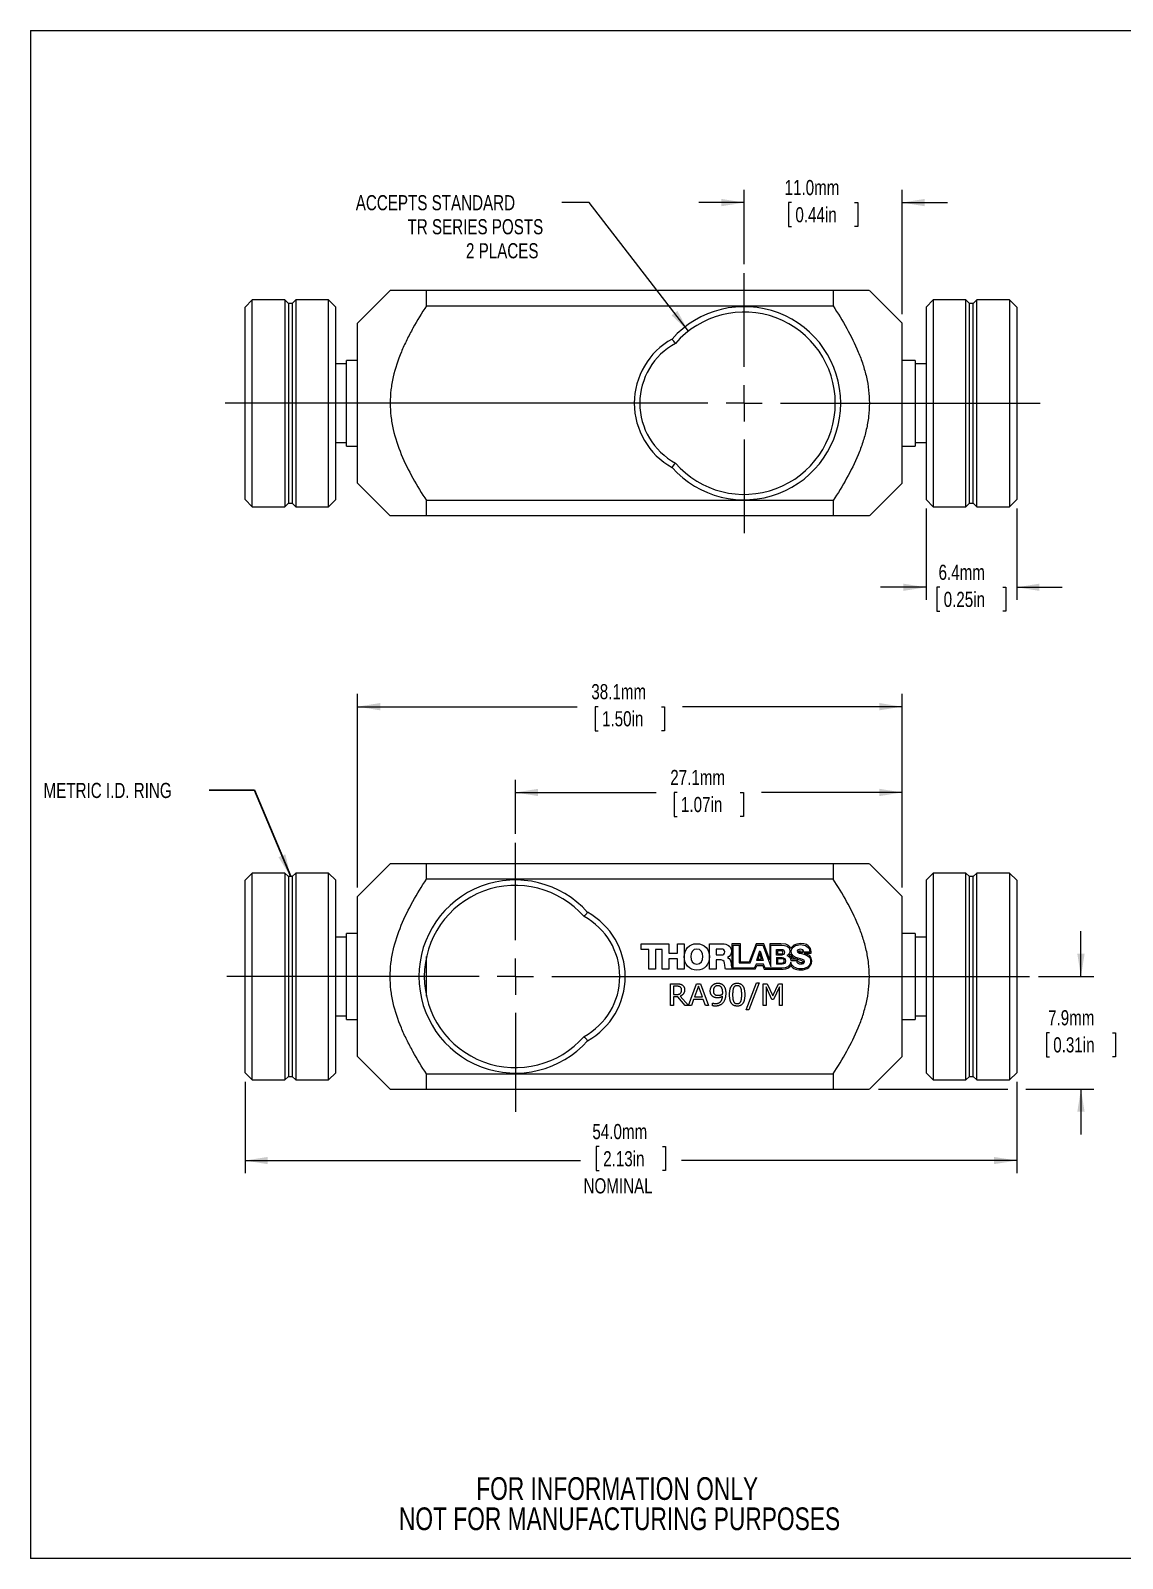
# Model space of a CAD drawing. Header units: millimetres. Extents: x 2 to 278, y 1 to 215.
# Drawn here: x 1.6 to 154.4, y 0.9 to 214.6 of the extents above; entities that cross this region are included whole.
import ezdxf

# ---------------------------------------------------------------- set-up
doc = ezdxf.new("R2010")
doc.units = ezdxf.units.MM
doc.styles.add('SLDTEXTSTYLE0', font='TXT', dxfattribs={"width": 0.75})
doc.dimstyles.new('SLDDIMSTYLE0', dxfattribs={"dimtxt": 2.116667, "dimasz": 3.175, "dimexe": 0, "dimexo": 0.0625, "dimgap": 0.529167, "dimtad": 0, "dimtih": 1, "dimtoh": 1, "dimdec": 1, "dimlfac": 0.5, "dimrnd": 1e-09, "dimzin": 12, "dimdsep": 46, "dimtxsty": 'SLDTEXTSTYLE0', "dimsah": 1, "dimcen": 0.09, "dimadec": 0, "dimazin": 3, "dimtfac": 1, "dimtdec": 1, "dimtmove": 0, "dimatfit": 0, "dimfxl": 1, "dimfrac": 2, "dimtolj": 1, "dimtzin": 12, "dimarcsym": 0})
doc.dimstyles.new('SLDDIMSTYLE1', dxfattribs={"dimtxt": 2.116667, "dimasz": 3.175, "dimexe": 0, "dimexo": 0.0625, "dimgap": 0.529167, "dimtad": 0, "dimtih": 1, "dimtoh": 1, "dimdec": 1, "dimlfac": 0.5, "dimrnd": 1e-09, "dimzin": 4, "dimdsep": 46, "dimtxsty": 'SLDTEXTSTYLE0', "dimsah": 1, "dimcen": 0.09, "dimadec": 0, "dimazin": 1, "dimtfac": 1, "dimtdec": 1, "dimtofl": 0, "dimtmove": 0, "dimatfit": 3, "dimfxl": 1, "dimfrac": 2, "dimtolj": 1, "dimtzin": 12, "dimarcsym": 0})
doc.dimstyles.new('SLDDIMSTYLE2', dxfattribs={"dimtxt": 2.116667, "dimasz": 3.175, "dimexe": 0, "dimexo": 0.0625, "dimgap": 0.529167, "dimtad": 0, "dimtih": 1, "dimtoh": 1, "dimdec": 1, "dimlfac": 0.5, "dimrnd": 1e-09, "dimzin": 12, "dimdsep": 46, "dimtxsty": 'SLDTEXTSTYLE0', "dimsah": 1, "dimcen": 0.09, "dimadec": 0, "dimazin": 3, "dimtfac": 1, "dimtdec": 1, "dimtofl": 0, "dimtmove": 0, "dimatfit": 3, "dimfxl": 1, "dimfrac": 2, "dimtolj": 1, "dimtzin": 12, "dimarcsym": 0})
doc.dimstyles.new('SLDDIMSTYLE3', dxfattribs={"dimtxt": 0.18, "dimasz": 3.175, "dimexe": 0, "dimexo": 0.0625, "dimgap": 0, "dimtad": 0, "dimtih": 1, "dimtoh": 1, "dimdec": 0, "dimrnd": 1e-09, "dimzin": 0, "dimdsep": 46, "dimtxsty": 'Standard', "dimsah": 1, "dimcen": 0.09, "dimadec": 0, "dimazin": 0, "dimtfac": 3.175, "dimtdec": 0, "dimtofl": 0, "dimtmove": 0, "dimatfit": 3, "dimfxl": 1, "dimfrac": 2, "dimtolj": 1, "dimtzin": 0, "dimarcsym": 0})
doc.dimstyles.new('SLDDIMSTYLE4', dxfattribs={"dimtxt": 2.116667, "dimasz": 3.175, "dimexe": 0, "dimexo": 0.0625, "dimgap": 0.529167, "dimtad": 0, "dimtih": 1, "dimtoh": 1, "dimdec": 1, "dimlfac": 0.5, "dimrnd": 1e-09, "dimzin": 12, "dimdsep": 46, "dimtxsty": 'SLDTEXTSTYLE0', "dimsah": 1, "dimcen": 0, "dimadec": 0, "dimazin": 3, "dimtfac": 1, "dimtdec": 1, "dimtofl": 0, "dimtmove": 0, "dimatfit": 3, "dimfxl": 1, "dimfrac": 2, "dimtolj": 1, "dimtzin": 12, "dimarcsym": 0})
doc.dimstyles.new('SLDDIMSTYLE5', dxfattribs={"dimtxt": 2.116667, "dimasz": 3.175, "dimexe": 0, "dimexo": 0.0625, "dimgap": 0.529167, "dimtad": 0, "dimtih": 1, "dimtoh": 1, "dimdec": 1, "dimlfac": 0.5, "dimrnd": 1e-09, "dimzin": 4, "dimdsep": 46, "dimtxsty": 'SLDTEXTSTYLE0', "dimsah": 1, "dimcen": 0.09, "dimadec": 0, "dimazin": 1, "dimtfac": 1, "dimtdec": 1, "dimtmove": 0, "dimatfit": 0, "dimfxl": 1, "dimfrac": 2, "dimtolj": 1, "dimtzin": 12, "dimarcsym": 0})

# ---------------------------------------------------------------- blocks, each defined once
blk = doc.blocks.new('SW_NOTE_2')
at = {"color": 0, "linetype": 'Continuous', "lineweight": 0, "char_height": 3.175, "attachment_point": 2, "style": 'SLDTEXTSTYLE0'}
for s, insert in [('FOR INFORMATION ONLY', (25.05, 4.09)), ('NOT FOR MANUFACTURING PURPOSES', (25.38, -0.14))]:
    blk.add_mtext(s, dxfattribs=dict(at, insert=insert))
blk = doc.blocks.new('_D')
at = {"color": 8, "linetype": 'Continuous', "lineweight": 0}
for p, q in [((148.57, 82.31), (148.57, 88.66)), ((142.65, 82.31), (150.35, 82.31)), ((144.15, 74.44), (143.73, 74.44)), ((143.73, 74.44), (143.73, 71.08)), ((152.98, 74.44), (153.41, 74.44)), ((153.41, 74.44), (153.41, 71.08)), ((143.73, 71.08), (144.15, 71.08)), ((153.41, 71.08), (152.98, 71.08)), ((120.23, 66.57), (138.32, 66.57)), ((140.86, 66.57), (150.35, 66.57)), ((148.57, 66.57), (148.57, 60.22))]:
    blk.add_line(p, q, dxfattribs=at)
for points in [[(148.57, 82.31), (149.08, 85.49), (148.06, 85.49)], [(148.57, 66.57), (148.06, 63.39), (149.08, 63.39)]]:
    blk.add_solid(points, dxfattribs=at)
at = {"color": 8, "linetype": 'Continuous', "lineweight": 0, "char_height": 2.117, "attachment_point": 1, "style": 'SLDTEXTSTYLE0'}
for s, insert in [('7.9mm', (143.97, 77.6)), ('0.31in', (144.69, 73.81))]:
    blk.add_mtext(s, dxfattribs=dict(at, insert=insert))
blk = doc.blocks.new('_D_1')
at = {"color": 8, "linetype": 'Continuous', "lineweight": 0}
for p, q in [((31.59, 67.58), (31.59, 54.79)), ((139.59, 67.58), (139.59, 54.79)), ((81.17, 58.52), (80.74, 58.52)), ((80.74, 58.52), (80.74, 55.16)), ((90, 58.52), (90.43, 58.52)), ((90.43, 58.52), (90.43, 55.16)), ((31.59, 56.57), (78.53, 56.57)), ((139.59, 56.57), (92.65, 56.57)), ((80.74, 55.16), (81.17, 55.16)), ((90.43, 55.16), (90, 55.16))]:
    blk.add_line(p, q, dxfattribs=at)
for points in [[(31.59, 56.57), (34.76, 56.06), (34.76, 57.07)], [(139.59, 56.57), (136.41, 57.07), (136.41, 56.06)]]:
    blk.add_solid(points, dxfattribs=at)
at = {"color": 8, "linetype": 'Continuous', "lineweight": 0, "char_height": 2.117, "attachment_point": 1, "style": 'SLDTEXTSTYLE0'}
for s, insert in [('54.0mm', (80.2, 61.68)), ('2.13in', (81.71, 57.88)), ('NOMINAL', (78.96, 54.09))]:
    blk.add_mtext(s, dxfattribs=dict(at, insert=insert))
blk = doc.blocks.new('_D_2')
at = {"color": 8, "linetype": 'Continuous', "lineweight": 0}
for p, q in [((47.33, 94.76), (47.33, 121.84)), ((123.53, 94.76), (123.53, 121.84)), ((47.33, 120.06), (78.06, 120.06)), ((81.02, 120.06), (80.59, 120.06)), ((80.59, 120.06), (80.59, 116.7)), ((89.85, 120.06), (90.28, 120.06)), ((90.28, 120.06), (90.28, 116.7)), ((123.53, 120.06), (92.8, 120.06)), ((80.59, 116.7), (81.02, 116.7)), ((90.28, 116.7), (89.85, 116.7))]:
    blk.add_line(p, q, dxfattribs=at)
for points in [[(47.33, 120.06), (50.51, 119.55), (50.51, 120.57)], [(123.53, 120.06), (120.36, 120.57), (120.36, 119.55)]]:
    blk.add_solid(points, dxfattribs=at)
at = {"color": 8, "linetype": 'Continuous', "lineweight": 0, "char_height": 2.117, "attachment_point": 1, "style": 'SLDTEXTSTYLE0'}
for s, insert in [('38.1mm', (80.05, 123.22)), ('1.50in', (81.55, 119.43))]:
    blk.add_mtext(s, dxfattribs=dict(at, insert=insert))
blk = doc.blocks.new('_D_3')
at = {"color": 8, "linetype": 'Continuous', "lineweight": 0}
for p, q in [((69.43, 102.26), (69.43, 109.84)), ((123.53, 94.76), (123.53, 109.84)), ((69.43, 108.06), (89.11, 108.06)), ((92.07, 108.06), (91.64, 108.06)), ((91.64, 108.06), (91.64, 104.7)), ((100.9, 108.06), (101.33, 108.06)), ((101.33, 108.06), (101.33, 104.7)), ((123.53, 108.06), (103.85, 108.06)), ((91.64, 104.7), (92.07, 104.7)), ((101.33, 104.7), (100.9, 104.7))]:
    blk.add_line(p, q, dxfattribs=at)
for points in [[(69.43, 108.06), (72.61, 107.55), (72.61, 108.57)], [(123.53, 108.06), (120.36, 108.57), (120.36, 107.55)]]:
    blk.add_solid(points, dxfattribs=at)
at = {"color": 8, "linetype": 'Continuous', "lineweight": 0, "char_height": 2.117, "attachment_point": 1, "style": 'SLDTEXTSTYLE0'}
for s, insert in [('27.1mm', (91.1, 111.22)), ('1.07in', (92.6, 107.43))]:
    blk.add_mtext(s, dxfattribs=dict(at, insert=insert))
blk = doc.blocks.new('SW_CENTERMARKSYMBOL_0')
at = {"color": 0, "linetype": 'Continuous', "lineweight": 0}
for p, q in [((0, 5.08), (0, 18.68)), ((0, 0), (0, 2.54)), ((-5.08, 0), (-40.37, 0)), ((0, 0), (-2.54, 0)), ((0, 0), (0, -2.54)), ((0, 0), (2.54, 0)), ((5.08, 0), (71.95, 0)), ((0, -5.08), (0, -18.92))]:
    blk.add_line(p, q, dxfattribs=at)
blk = doc.blocks.new('_D_4')
at = {"color": 8, "linetype": 'Continuous', "lineweight": 0}
for p, q in [((126.89, 147.78), (126.89, 134.99)), ((139.59, 147.78), (139.59, 134.99)), ((126.89, 136.76), (120.54, 136.76)), ((128.82, 136.76), (128.39, 136.76)), ((128.39, 136.76), (128.39, 133.4)), ((137.65, 136.76), (138.08, 136.76)), ((138.08, 136.76), (138.08, 133.4)), ((139.59, 136.76), (145.94, 136.76)), ((128.39, 133.4), (128.82, 133.4)), ((138.08, 133.4), (137.65, 133.4))]:
    blk.add_line(p, q, dxfattribs=at)
for points in [[(126.89, 136.76), (123.71, 137.27), (123.71, 136.26)], [(139.59, 136.76), (142.76, 136.26), (142.76, 137.27)]]:
    blk.add_solid(points, dxfattribs=at)
at = {"color": 8, "linetype": 'Continuous', "lineweight": 0, "char_height": 2.117, "attachment_point": 1, "style": 'SLDTEXTSTYLE0'}
for s, insert in [('6.4mm', (128.64, 139.92)), ('0.25in', (129.36, 136.13))]:
    blk.add_mtext(s, dxfattribs=dict(at, insert=insert))
blk = doc.blocks.new('_D_5')
at = {"color": 8, "linetype": 'Continuous', "lineweight": 0}
for p, q in [((79.74, 190.58), (75.93, 190.58)), ((93.64, 172.6), (79.74, 190.58))]:
    blk.add_line(p, q, dxfattribs=at)
blk.add_solid([(93.64, 172.6), (92.1, 175.42), (91.29, 174.8)], dxfattribs=at)
at = {"color": 8, "linetype": 'Continuous', "lineweight": 0, "attachment_point": 1, "style": 'SLDTEXTSTYLE0'}
for s, insert, char_height in [('ACCEPTS STANDARD', (47.09, 191.62), 2.1167), ('TR SERIES POSTS', (54.33, 188.26), 2.1167), ('2 PLACES', (62.51, 184.9), 2.117)]:
    blk.add_mtext(s, dxfattribs=dict(at, insert=insert, char_height=char_height))
blk = doc.blocks.new('_D_6')
at = {"color": 8, "linetype": 'Continuous', "lineweight": 0}
for p, q in [((101.44, 190.58), (95.09, 190.58)), ((101.44, 181.97), (101.44, 192.36)), ((108.07, 190.58), (107.64, 190.58)), ((107.64, 190.58), (107.64, 187.22)), ((116.9, 190.58), (117.33, 190.58)), ((117.33, 190.58), (117.33, 187.22)), ((123.53, 174.96), (123.53, 192.36)), ((123.53, 190.58), (129.88, 190.58)), ((107.64, 187.22), (108.07, 187.22)), ((117.33, 187.22), (116.9, 187.22))]:
    blk.add_line(p, q, dxfattribs=at)
for points in [[(101.44, 190.58), (98.26, 191.09), (98.26, 190.07)], [(123.53, 190.58), (126.71, 190.07), (126.71, 191.09)]]:
    blk.add_solid(points, dxfattribs=at)
at = {"color": 8, "linetype": 'Continuous', "lineweight": 0, "char_height": 2.117, "attachment_point": 1, "style": 'SLDTEXTSTYLE0'}
for s, insert in [('11.0mm', (107.1, 193.74)), ('0.44in', (108.61, 189.94))]:
    blk.add_mtext(s, dxfattribs=dict(at, insert=insert))
blk = doc.blocks.new('SW_CENTERMARKSYMBOL_1')
at = {"color": 0, "linetype": 'Continuous', "lineweight": 0}
for p, q in [((0, 5.08), (0, 18.19)), ((0, 0), (0, 2.54)), ((-5.08, 0), (-72.62, 0)), ((0, 0), (-2.54, 0)), ((0, 0), (0, -2.54)), ((0, 0), (2.54, 0)), ((5.08, 0), (41.42, 0)), ((0, -5.08), (0, -18.19))]:
    blk.add_line(p, q, dxfattribs=at)

msp = doc.modelspace()

# ---------------------------------------------------------------- linework, layer by layer
at = {"color": 7, "linetype": 'Continuous', "lineweight": 0}
for p, q in [((1.58, 214.65), (277.99, 214.65)), ((1.58, 214.65), (1.58, 0.9)), ((51.91, 178.26), (47.33, 173.69)), ((56.99, 176.14), (56.99, 178.26)), ((113.88, 178.26), (56.99, 178.26)), ((113.88, 178.26), (113.88, 176.14)), ((123.53, 173.69), (118.96, 178.26)), ((32.6, 176.99), (31.59, 175.97)), ((31.59, 149.05), (31.59, 175.97)), ((37.17, 176.99), (32.6, 176.99)), ((32.6, 148.03), (32.6, 176.99)), ((37.68, 176.48), (37.17, 176.99)), ((37.17, 176.99), (37.17, 148.03)), ((38.19, 176.48), (37.68, 176.48)), ((37.68, 176.48), (37.68, 148.54)), ((38.7, 176.99), (38.19, 176.48)), ((38.19, 176.48), (38.19, 148.54)), ((43.27, 176.99), (38.7, 176.99)), ((38.7, 176.99), (38.7, 148.03)), ((44.29, 175.97), (43.27, 176.99)), ((43.27, 148.03), (43.27, 176.99)), ((44.29, 149.05), (44.29, 175.97)), ((56.99, 176.14), (113.88, 176.14)), ((127.9, 176.99), (126.89, 175.97)), ((126.89, 175.97), (126.89, 149.05)), ((132.47, 176.99), (127.9, 176.99)), ((127.9, 176.99), (127.9, 148.03)), ((132.98, 176.48), (132.47, 176.99)), ((132.47, 148.03), (132.47, 176.99)), ((133.49, 176.48), (132.98, 176.48)), ((132.98, 148.54), (132.98, 176.48)), ((134, 176.99), (133.49, 176.48)), ((133.49, 148.54), (133.49, 176.48)), ((138.57, 176.99), (134, 176.99)), ((134, 148.03), (134, 176.99)), ((139.59, 175.97), (138.57, 176.99)), ((138.57, 176.99), (138.57, 148.03)), ((139.59, 175.97), (139.59, 149.05)), ((47.33, 151.34), (47.33, 173.69)), ((123.53, 151.34), (123.53, 173.69)), ((45.81, 168), (44.29, 168)), ((47.33, 168.51), (45.81, 168.51)), ((45.81, 156.51), (45.81, 168.51)), ((125.36, 168.51), (123.53, 168.51)), ((125.36, 168.51), (125.36, 156.51)), ((126.89, 168), (125.36, 168)), ((44.29, 157.02), (45.81, 157.02)), ((45.81, 156.51), (47.33, 156.51)), ((123.53, 156.51), (125.36, 156.51)), ((125.36, 157.02), (126.89, 157.02)), ((47.33, 151.34), (51.91, 146.76)), ((118.96, 146.76), (123.53, 151.34)), ((31.59, 149.05), (32.6, 148.03)), ((32.6, 148.03), (37.17, 148.03)), ((37.17, 148.03), (37.68, 148.54)), ((37.68, 148.54), (38.19, 148.54)), ((38.19, 148.54), (38.7, 148.03)), ((38.7, 148.03), (43.27, 148.03)), ((43.27, 148.03), (44.29, 149.05)), ((113.88, 148.88), (56.99, 148.88)), ((56.99, 146.76), (56.99, 148.88)), ((113.88, 148.88), (113.88, 146.76)), ((126.89, 149.05), (127.9, 148.03)), ((127.9, 148.03), (132.47, 148.03)), ((132.47, 148.03), (132.98, 148.54)), ((132.98, 148.54), (133.49, 148.54)), ((133.49, 148.54), (134, 148.03)), ((134, 148.03), (138.57, 148.03)), ((138.57, 148.03), (139.59, 149.05)), ((113.88, 146.76), (56.99, 146.76)), ((32.6, 96.79), (31.59, 95.78)), ((37.17, 96.79), (32.6, 96.79)), ((32.6, 82.31), (32.6, 96.79)), ((37.68, 96.28), (37.17, 96.79)), ((37.17, 96.79), (37.17, 67.84)), ((38.19, 96.28), (37.68, 96.28)), ((37.68, 96.28), (37.68, 68.34)), ((38.7, 96.79), (38.19, 96.28)), ((38.19, 96.28), (38.19, 68.34)), ((43.27, 96.79), (38.7, 96.79)), ((38.7, 96.79), (38.7, 67.84)), ((44.29, 95.78), (43.27, 96.79)), ((43.27, 82.31), (43.27, 96.79)), ((51.91, 98.06), (47.33, 93.49)), ((56.99, 95.95), (56.99, 98.06)), ((113.88, 98.06), (56.99, 98.06)), ((113.88, 98.06), (113.88, 95.95)), ((123.53, 93.49), (118.96, 98.06)), ((127.9, 96.79), (126.89, 95.78)), ((132.47, 96.79), (127.9, 96.79)), ((127.9, 96.79), (127.9, 67.84)), ((132.98, 96.28), (132.47, 96.79)), ((132.47, 82.31), (132.47, 96.79)), ((133.49, 96.28), (132.98, 96.28)), ((132.98, 82.31), (132.98, 96.28)), ((134, 96.79), (133.49, 96.28)), ((133.49, 82.31), (133.49, 96.28)), ((138.57, 96.79), (134, 96.79)), ((134, 82.31), (134, 96.79)), ((139.59, 95.78), (138.57, 96.79)), ((138.57, 96.79), (138.57, 67.84)), ((31.59, 82.31), (31.59, 95.78)), ((44.29, 82.31), (44.29, 95.78)), ((113.88, 95.95), (56.99, 95.95)), ((126.89, 95.78), (126.89, 68.85)), ((139.59, 95.78), (139.59, 68.85)), ((47.33, 82.31), (47.33, 93.49)), ((123.53, 82.31), (123.53, 93.49)), ((45.81, 87.81), (44.29, 87.81)), ((47.33, 88.31), (45.81, 88.31)), ((45.81, 82.31), (45.81, 88.31)), ((125.36, 88.31), (123.53, 88.31)), ((125.36, 88.31), (125.36, 76.31)), ((126.89, 87.81), (125.36, 87.81)), ((87.01, 86.88), (90.9, 86.88)), ((87.01, 86.08), (87.01, 86.88)), ((88.08, 86.08), (87.01, 86.08)), ((88.08, 83.33), (88.08, 86.08)), ((89.01, 86.09), (89.01, 83.33)), ((89.97, 86.09), (89.01, 86.09)), ((89.97, 83.33), (89.97, 86.09)), ((90.9, 86.88), (90.9, 85.58)), ((90.9, 85.58), (92.13, 85.58)), ((92.13, 86.88), (93.06, 86.88)), ((92.13, 85.58), (92.13, 86.88)), ((93.06, 86.88), (93.06, 85.07)), ((96.58, 86.88), (98.4, 86.88)), ((96.58, 85.11), (96.58, 86.88)), ((97.51, 86.14), (97.51, 85.34)), ((98.25, 86.14), (97.51, 86.14)), ((100.91, 86.88), (99.7, 86.88)), ((99.7, 86.88), (99.7, 83.49)), ((99.89, 83.49), (99.89, 86.7)), ((99.89, 86.7), (100.73, 86.7)), ((100.73, 86.7), (100.73, 84.22)), ((100.91, 84.34), (100.91, 86.88)), ((103.1, 86.88), (102.15, 84.34)), ((102.27, 84.22), (103.2, 86.7)), ((104.2, 86.88), (103.1, 86.88)), ((103.57, 85.85), (103.15, 84.57)), ((103.2, 86.7), (104.05, 86.7)), ((103.63, 85.52), (103.37, 84.74)), ((103.57, 85.85), (103.7, 85.85)), ((103.87, 84.74), (103.63, 85.52)), ((103.7, 85.85), (104.11, 84.57)), ((104.05, 86.7), (105.19, 83.71)), ((105.02, 84.66), (104.2, 86.88)), ((106.59, 86.88), (105.02, 86.88)), ((105.02, 86.88), (105.02, 84.66)), ((105.19, 83.71), (105.19, 86.7)), ((105.19, 86.7), (106.69, 86.7)), ((105.95, 86.09), (106.69, 86.09)), ((105.95, 85.32), (105.95, 86.09)), ((106.11, 85.92), (106.11, 85.48)), ((106.63, 85.92), (106.11, 85.92)), ((110.63, 85.74), (109.8, 85.74)), ((109.83, 85.57), (110.81, 85.56)), ((56.99, 82.31), (56.99, 85.09)), ((90.9, 84.79), (90.9, 83.33)), ((92.13, 84.79), (90.9, 84.79)), ((92.13, 83.33), (92.13, 84.79)), ((93.06, 85.07), (93.06, 85.07)), ((93.06, 85.06), (93.06, 83.33)), ((93.06, 85.06), (93.06, 85.06)), ((96.58, 85.11), (96.58, 85.11)), ((96.58, 85.1), (96.58, 85.1)), ((96.58, 83.33), (96.58, 85.1)), ((97.51, 85.34), (98.29, 85.34)), ((97.51, 84.63), (97.51, 83.33)), ((98.21, 84.63), (97.51, 84.63)), ((99.09, 84.98), (99.09, 84.97)), ((102.86, 83.49), (99.89, 83.49)), ((100.73, 84.22), (102.27, 84.22)), ((102.15, 84.34), (100.91, 84.34)), ((103.1, 84.03), (102.86, 83.49)), ((102.98, 83.33), (103.19, 83.85)), ((104.14, 84.03), (103.1, 84.03)), ((104.11, 84.57), (103.15, 84.57)), ((103.19, 83.85), (104.06, 83.85)), ((103.37, 84.74), (103.87, 84.74)), ((104.06, 83.85), (104.26, 83.33)), ((104.38, 83.49), (104.14, 84.03)), ((106.73, 83.49), (104.38, 83.49)), ((106.69, 85.32), (105.95, 85.32)), ((105.95, 84.95), (106.78, 84.95)), ((105.95, 84.95), (105.95, 84.05)), ((106.78, 84.05), (105.95, 84.05)), ((106.11, 85.48), (106.63, 85.48)), ((106.11, 84.78), (106.11, 84.2)), ((106.73, 84.78), (106.11, 84.78)), ((106.11, 84.2), (106.73, 84.2)), ((107.98, 84.57), (108.78, 84.57)), ((108.9, 84.72), (108.09, 84.72)), ((31.59, 68.85), (31.59, 82.31)), ((32.6, 67.84), (32.6, 82.31)), ((43.27, 67.84), (43.27, 82.31)), ((44.29, 68.85), (44.29, 82.31)), ((45.81, 76.31), (45.81, 82.31)), ((47.33, 71.14), (47.33, 82.31)), ((56.99, 79.54), (56.99, 82.31)), ((89.01, 83.33), (88.08, 83.33)), ((90.9, 83.33), (89.97, 83.33)), ((91.15, 81.3), (91.99, 81.3)), ((91.15, 78.25), (91.15, 81.3)), ((93.06, 83.33), (92.13, 83.33)), ((93.67, 78.24), (94.77, 81.3)), ((94.77, 81.3), (95.31, 81.3)), ((95.31, 81.3), (96.43, 78.25)), ((97.51, 83.33), (96.58, 83.33)), ((102.98, 83.33), (98.84, 83.33)), ((101.72, 77.63), (103.15, 81.41)), ((103.53, 81.41), (102.09, 77.63)), ((103.15, 81.41), (103.53, 81.41)), ((104.11, 81.3), (104.67, 81.3)), ((104.11, 78.25), (104.11, 81.3)), ((104.26, 83.33), (106.92, 83.33)), ((104.67, 81.3), (105.46, 79.61)), ((105.46, 79.61), (106.23, 81.3)), ((106.23, 81.3), (106.77, 81.3)), ((106.77, 81.3), (106.77, 78.25)), ((123.53, 71.14), (123.53, 82.31)), ((132.47, 67.84), (132.47, 82.31)), ((132.98, 68.34), (132.98, 82.31)), ((133.49, 68.34), (133.49, 82.31)), ((134, 67.84), (134, 82.31)), ((91.53, 80.95), (91.53, 79.79)), ((92, 80.95), (91.53, 80.95)), ((91.53, 79.79), (91.94, 79.79)), ((91.53, 79.45), (91.53, 78.25)), ((92.17, 79.45), (91.53, 79.45)), ((93.19, 78.25), (92.17, 79.45)), ((92.5, 79.57), (93.65, 78.25)), ((94.37, 79.1), (94.06, 78.25)), ((95.72, 79.1), (94.37, 79.1)), ((95.04, 80.98), (94.49, 79.45)), ((94.49, 79.45), (95.59, 79.45)), ((95.59, 79.45), (95.04, 80.98)), ((96.02, 78.25), (95.72, 79.1)), ((104.5, 80.88), (104.5, 78.25)), ((105.32, 79.1), (104.5, 80.88)), ((105.56, 79.1), (105.32, 79.1)), ((106.39, 80.88), (105.56, 79.1)), ((106.39, 78.25), (106.39, 80.88)), ((91.53, 78.25), (91.15, 78.25)), ((93.65, 78.25), (93.19, 78.25)), ((94.06, 78.25), (93.67, 78.24)), ((96.43, 78.25), (96.02, 78.25)), ((97.01, 78.6), (97.03, 78.6)), ((97.01, 78.22), (97.01, 78.6)), ((102.09, 77.63), (101.72, 77.63)), ((104.5, 78.25), (104.11, 78.25)), ((106.77, 78.25), (106.39, 78.25)), ((44.29, 76.82), (45.81, 76.82)), ((45.81, 76.31), (47.33, 76.31)), ((123.53, 76.31), (125.36, 76.31)), ((125.36, 76.82), (126.89, 76.82)), ((47.33, 71.14), (51.91, 66.57)), ((118.96, 66.57), (123.53, 71.14)), ((31.59, 68.85), (32.6, 67.84)), ((43.27, 67.84), (44.29, 68.85)), ((56.99, 68.68), (113.88, 68.68)), ((56.99, 66.57), (56.99, 68.68)), ((113.88, 68.68), (113.88, 66.57)), ((126.89, 68.85), (127.9, 67.84)), ((138.57, 67.84), (139.59, 68.85)), ((32.6, 67.84), (37.17, 67.84)), ((37.17, 67.84), (37.68, 68.34)), ((37.68, 68.34), (38.19, 68.34)), ((38.19, 68.34), (38.7, 67.84)), ((38.7, 67.84), (43.27, 67.84)), ((56.99, 66.57), (113.88, 66.57)), ((127.9, 67.84), (132.47, 67.84)), ((132.47, 67.84), (132.98, 68.34)), ((132.98, 68.34), (133.49, 68.34)), ((133.49, 68.34), (134, 67.84)), ((134, 67.84), (138.57, 67.84)), ((277.99, 0.9), (1.58, 0.9))]:
    msp.add_line(p, q, dxfattribs=at)
for centre, radius, start, end in [((101.44, 162.51), 13.51, 221.6537, 138.3463), ((101.44, 162.51), 12.75, 221.0724, 138.9276), ((96.36, 162.51), 10.29, 119.1861, 240.8139), ((96.36, 162.51), 9.52, 118.4154, 241.5846), ((69.43, 82.31), 13.51, 41.6537, 318.3463), ((69.43, 82.31), 12.75, 41.0724, 318.9276), ((74.51, 82.31), 9.53, 298.4154, 61.5846), ((74.51, 82.31), 10.29, 299.1861, 60.8139)]:
    msp.add_arc(centre, radius, start, end, dxfattribs=at)
for points, knots in [([(56.99, 178.26), (56.6, 178.26), (55.83, 178.26), (54.82, 178.26), (53.94, 178.26), (53.33, 178.26), (52.9, 178.26), (52.62, 178.26), (52.37, 178.26), (52.14, 178.26), (51.97, 178.26), (51.89, 178.26), (51.91, 178.26), (51.91, 178.26)], [0, 0, 0, 0, 0.145148, 0.290557, 0.415893, 0.541661, 0.605477, 0.669532, 0.733786, 0.798201, 0.892459, 0.987399, 1, 1, 1, 1]), ([(118.94, 178.26), (118.95, 178.26), (118.95, 178.26), (118.82, 178.26), (118.57, 178.26), (118.19, 178.26), (117.74, 178.26), (117.24, 178.26), (116.67, 178.26), (115.93, 178.26), (114.99, 178.26), (114.25, 178.26), (113.88, 178.26)], [0, 0, 0, 0, 0.055463, 0.151283, 0.247809, 0.346219, 0.445134, 0.531051, 0.617155, 0.720734, 0.860233, 1, 1, 1, 1]), ([(56.99, 176.14), (56.32, 175.13), (55.68, 174.09), (54.79, 172.48), (54.5, 171.93), (53.96, 170.82), (53.7, 170.26), (53, 168.56), (52.6, 167.4), (52.19, 165.59), (52.09, 164.98), (51.94, 163.75), (51.87, 162.52), (51.94, 161.3), (52.08, 160.07), (52.19, 159.46), (52.6, 157.65), (52.99, 156.49), (53.93, 154.22), (54.48, 153.11), (55.67, 150.95), (56.31, 149.91), (56.99, 148.88)], [0, 0, 0, 0, 0.125, 0.125, 0.1875, 0.1875, 0.25, 0.25, 0.375, 0.375, 0.4375, 0.4375, 0.5, 0.5625, 0.5625, 0.625, 0.625, 0.75, 0.75, 0.875, 0.875, 1, 1, 1, 1]), ([(113.88, 176.14), (114.56, 175.11), (115.2, 174.06), (116.39, 171.91), (116.94, 170.81), (117.64, 169.11), (117.86, 168.54), (118.24, 167.36), (118.41, 166.76), (118.82, 164.96), (118.96, 163.74), (118.96, 161.89), (118.92, 161.26), (118.78, 160.03), (118.67, 159.43), (118.4, 158.23), (118.23, 157.64), (117.85, 156.47), (117.63, 155.88), (116.92, 154.17), (116.37, 153.08), (115.19, 150.94), (114.55, 149.9), (113.88, 148.88)], [0, 0, 0, 0, 0.125, 0.125, 0.25, 0.25, 0.3125, 0.3125, 0.375, 0.375, 0.5, 0.5, 0.5625, 0.5625, 0.625, 0.625, 0.6875, 0.6875, 0.75, 0.75, 0.875, 0.875, 1, 1, 1, 1]), ([(56.99, 146.76), (56.6, 146.76), (55.83, 146.76), (54.82, 146.76), (53.94, 146.76), (53.33, 146.76), (52.9, 146.76), (52.62, 146.76), (52.37, 146.76), (52.14, 146.76), (51.97, 146.76), (51.89, 146.76), (51.91, 146.76), (51.91, 146.76)], [0, 0, 0, 0, 0.145148, 0.290557, 0.415893, 0.541661, 0.605477, 0.669532, 0.733786, 0.798201, 0.892459, 0.987399, 1, 1, 1, 1]), ([(118.94, 146.76), (118.95, 146.76), (118.95, 146.76), (118.82, 146.76), (118.57, 146.76), (118.19, 146.76), (117.77, 146.76), (117.27, 146.76), (116.71, 146.76), (115.93, 146.76), (114.99, 146.76), (114.25, 146.76), (113.88, 146.76)], [0, 0, 0, 0, 0.055463, 0.151283, 0.247809, 0.346219, 0.445134, 0.513822, 0.617155, 0.720734, 0.860233, 1, 1, 1, 1]), ([(56.99, 98.06), (56.6, 98.06), (55.83, 98.06), (54.82, 98.06), (53.94, 98.06), (53.33, 98.06), (52.9, 98.06), (52.62, 98.06), (52.37, 98.06), (52.14, 98.06), (51.97, 98.06), (51.89, 98.06), (51.91, 98.06), (51.91, 98.06)], [0, 0, 0, 0, 0.1451479, 0.2905574, 0.4158927, 0.5416613, 0.6055337, 0.6694025, 0.7338037, 0.7982006, 0.8924586, 0.9873988, 1, 1, 1, 1]), ([(118.94, 98.06), (118.95, 98.06), (118.95, 98.06), (118.82, 98.06), (118.57, 98.06), (118.19, 98.06), (117.77, 98.06), (117.34, 98.06), (116.78, 98.06), (116.01, 98.06), (114.99, 98.06), (114.25, 98.06), (113.88, 98.06)], [0, 0, 0, 0, 0.055463, 0.151284, 0.24781, 0.346221, 0.445136, 0.513824, 0.582612, 0.720733, 0.860232, 1, 1, 1, 1]), ([(56.99, 68.68), (56.32, 69.7), (55.68, 70.74), (54.79, 72.35), (54.5, 72.9), (53.96, 74.01), (53.7, 74.57), (53, 76.27), (52.6, 77.43), (52.19, 79.23), (52.09, 79.85), (51.94, 81.08), (51.87, 82.3), (51.94, 83.53), (52.08, 84.75), (52.19, 85.37), (52.6, 87.18), (52.99, 88.34), (53.93, 90.61), (54.48, 91.72), (55.67, 93.88), (56.31, 94.92), (56.99, 95.95)], [0, 0, 0, 0, 0.125, 0.125, 0.1875, 0.1875, 0.25, 0.25, 0.375, 0.375, 0.4375, 0.4375, 0.5, 0.5625, 0.5625, 0.625, 0.625, 0.75, 0.75, 0.875, 0.875, 1, 1, 1, 1]), ([(113.88, 68.68), (114.56, 69.71), (115.2, 70.77), (116.39, 72.92), (116.94, 74.01), (117.64, 75.72), (117.86, 76.29), (118.24, 77.47), (118.41, 78.07), (118.82, 79.87), (118.96, 81.09), (118.96, 82.94), (118.92, 83.57), (118.78, 84.79), (118.67, 85.4), (118.4, 86.6), (118.23, 87.19), (117.85, 88.36), (117.63, 88.94), (116.92, 90.65), (116.37, 91.75), (115.19, 93.88), (114.55, 94.92), (113.88, 95.95)], [0, 0, 0, 0, 0.125, 0.125, 0.25, 0.25, 0.3125, 0.3125, 0.375, 0.375, 0.5, 0.5, 0.5625, 0.5625, 0.625, 0.625, 0.6875, 0.6875, 0.75, 0.75, 0.875, 0.875, 1, 1, 1, 1]), ([(96.58, 85.1), (96.58, 85.09), (96.58, 85.07), (96.58, 85.06), (96.58, 84.03), (95.95, 83.21), (94.82, 83.2)], [0.987373, 0.987373, 0.987373, 0.987373, 1, 1, 1, 2, 2, 2, 2]), ([(91.99, 81.3), (92.03, 81.3), (92.11, 81.3), (92.23, 81.29), (92.34, 81.28), (92.44, 81.26), (92.53, 81.24), (92.61, 81.21), (92.69, 81.18), (92.74, 81.15), (92.77, 81.13)], [0, 0, 0, 0, 0.161052, 0.308885, 0.442335, 0.563177, 0.676001, 0.785387, 0.893479, 1, 1, 1, 1]), ([(96.7, 80.31), (96.7, 80.34), (96.7, 80.42), (96.72, 80.53), (96.74, 80.64), (96.78, 80.74), (96.82, 80.83), (96.87, 80.92), (96.94, 81), (97.01, 81.08), (97.09, 81.15), (97.17, 81.21), (97.26, 81.26), (97.35, 81.3), (97.45, 81.34), (97.55, 81.36), (97.65, 81.37), (97.72, 81.37), (97.76, 81.38)], [0, 0, 0, 0, 0.068806, 0.13489, 0.198816, 0.261204, 0.322248, 0.383592, 0.444962, 0.507783, 0.570434, 0.631454, 0.691635, 0.751552, 0.811676, 0.872999, 0.935487, 1, 1, 1, 1]), ([(97.76, 81.38), (97.8, 81.37), (97.87, 81.37), (97.97, 81.36), (98.07, 81.34), (98.17, 81.31), (98.26, 81.27), (98.35, 81.22), (98.43, 81.16), (98.48, 81.12), (98.5, 81.1)], [0, 0, 0, 0, 0.133994, 0.264455, 0.390804, 0.515497, 0.638466, 0.75869, 0.8788, 1, 1, 1, 1]), ([(99.4, 79.77), (99.4, 79.84), (99.4, 79.97), (99.42, 80.15), (99.44, 80.32), (99.46, 80.48), (99.5, 80.63), (99.54, 80.76), (99.6, 80.88), (99.66, 80.98), (99.73, 81.08), (99.8, 81.16), (99.89, 81.22), (99.99, 81.28), (100.1, 81.32), (100.21, 81.35), (100.33, 81.37), (100.42, 81.37), (100.46, 81.38)], [0, 0, 0, 0, 0.090633, 0.175365, 0.25411, 0.327422, 0.395556, 0.458874, 0.517935, 0.572969, 0.625299, 0.676132, 0.726593, 0.777187, 0.828946, 0.88279, 0.939621, 1, 1, 1, 1]), ([(100.46, 81.38), (100.51, 81.37), (100.59, 81.37), (100.72, 81.35), (100.83, 81.32), (100.94, 81.28), (101.04, 81.22), (101.13, 81.15), (101.2, 81.07), (101.27, 80.98), (101.33, 80.87), (101.38, 80.75), (101.43, 80.62), (101.46, 80.48), (101.49, 80.32), (101.51, 80.15), (101.52, 79.97), (101.52, 79.84), (101.52, 79.78)], [0, 0, 0, 0, 0.061036, 0.1185111, 0.1731258, 0.2253349, 0.2761557, 0.3266573, 0.3779752, 0.4308974, 0.4863703, 0.5456757, 0.6087552, 0.6767412, 0.7493172, 0.8273776, 0.9108638, 1, 1, 1, 1]), ([(91.94, 79.79), (91.97, 79.79), (92.03, 79.8), (92.11, 79.8), (92.19, 79.81), (92.27, 79.83), (92.34, 79.85), (92.4, 79.87), (92.46, 79.91), (92.49, 79.94), (92.51, 79.95)], [0, 0, 0, 0, 0.151332, 0.29307, 0.424794, 0.548705, 0.665672, 0.779017, 0.88959, 1, 1, 1, 1]), ([(92.49, 80.84), (92.48, 80.85), (92.45, 80.87), (92.4, 80.9), (92.34, 80.91), (92.28, 80.93), (92.22, 80.94), (92.15, 80.95), (92.08, 80.95), (92.03, 80.95), (92, 80.95)], [0, 0, 0, 0, 0.105432, 0.212693, 0.325664, 0.442822, 0.566916, 0.701779, 0.845697, 1, 1, 1, 1]), ([(92.69, 80.44), (92.69, 80.46), (92.69, 80.5), (92.68, 80.56), (92.66, 80.62), (92.64, 80.67), (92.62, 80.72), (92.58, 80.77), (92.54, 80.81), (92.51, 80.83), (92.49, 80.84)], [0, 0, 0, 0, 0.135671, 0.266034, 0.388829, 0.508987, 0.626837, 0.746505, 0.87036, 1, 1, 1, 1]), ([(93.11, 80.46), (93.11, 80.43), (93.11, 80.38), (93.1, 80.3), (93.09, 80.23), (93.07, 80.16), (93.05, 80.09), (93.02, 80.02), (92.99, 79.96), (92.95, 79.91), (92.91, 79.85), (92.86, 79.8), (92.81, 79.75), (92.76, 79.71), (92.7, 79.67), (92.64, 79.63), (92.57, 79.6), (92.53, 79.58), (92.5, 79.57)], [0, 0, 0, 0, 0.070383, 0.137949, 0.203489, 0.266812, 0.32894, 0.389635, 0.449566, 0.509405, 0.568823, 0.628206, 0.68792, 0.74831, 0.809318, 0.871253, 0.934651, 1, 1, 1, 1]), ([(92.51, 79.95), (92.53, 79.97), (92.55, 80), (92.59, 80.05), (92.62, 80.1), (92.65, 80.15), (92.67, 80.21), (92.68, 80.28), (92.69, 80.36), (92.69, 80.41), (92.69, 80.44)], [0, 0, 0, 0, 0.117034, 0.230355, 0.342686, 0.45476, 0.572663, 0.702231, 0.844647, 1, 1, 1, 1]), ([(92.77, 81.13), (92.79, 81.11), (92.84, 81.08), (92.91, 81.02), (92.97, 80.95), (93.02, 80.87), (93.07, 80.78), (93.09, 80.68), (93.11, 80.58), (93.11, 80.5), (93.11, 80.46)], [0, 0, 0, 0, 0.12046, 0.237385, 0.353493, 0.469003, 0.587858, 0.714821, 0.851378, 1, 1, 1, 1]), ([(97.06, 79.51), (97.03, 79.54), (96.98, 79.58), (96.9, 79.66), (96.84, 79.74), (96.79, 79.84), (96.75, 79.94), (96.72, 80.05), (96.7, 80.18), (96.7, 80.26), (96.7, 80.31)], [0, 0, 0, 0, 0.119157, 0.235358, 0.351506, 0.469094, 0.591017, 0.718467, 0.854868, 1, 1, 1, 1]), ([(97.71, 79.33), (97.68, 79.33), (97.62, 79.33), (97.53, 79.34), (97.45, 79.35), (97.37, 79.37), (97.29, 79.39), (97.21, 79.42), (97.14, 79.46), (97.09, 79.5), (97.06, 79.51)], [0, 0, 0, 0, 0.134471, 0.262261, 0.384579, 0.502001, 0.618389, 0.739622, 0.865826, 1, 1, 1, 1]), ([(97.75, 81.03), (97.73, 81.03), (97.68, 81.03), (97.62, 81.02), (97.55, 81), (97.49, 80.98), (97.44, 80.96), (97.39, 80.92), (97.34, 80.89), (97.29, 80.84), (97.25, 80.79), (97.22, 80.74), (97.19, 80.68), (97.17, 80.62), (97.15, 80.55), (97.14, 80.48), (97.13, 80.4), (97.13, 80.35), (97.13, 80.32)], [0, 0, 0, 0, 0.0664, 0.129299, 0.189853, 0.248171, 0.305265, 0.362059, 0.419307, 0.476952, 0.535694, 0.594811, 0.655407, 0.717853, 0.783187, 0.851677, 0.924069, 1, 1, 1, 1]), ([(97.13, 80.32), (97.13, 80.29), (97.13, 80.23), (97.14, 80.15), (97.15, 80.07), (97.18, 80), (97.21, 79.94), (97.25, 79.88), (97.3, 79.83), (97.34, 79.8), (97.36, 79.79)], [0, 0, 0, 0, 0.152367, 0.290896, 0.416723, 0.531364, 0.641668, 0.755417, 0.874207, 1, 1, 1, 1]), ([(97.36, 79.79), (97.38, 79.77), (97.41, 79.75), (97.46, 79.73), (97.51, 79.71), (97.58, 79.69), (97.68, 79.68), (97.76, 79.68), (97.81, 79.68)], [0, 0, 0, 0, 0.1188815, 0.237155, 0.354239, 0.4736545, 0.7249136, 1, 1, 1, 1]), ([(97.43, 78.52), (97.47, 78.52), (97.54, 78.52), (97.64, 78.54), (97.74, 78.56), (97.83, 78.59), (97.92, 78.63), (98, 78.67), (98.07, 78.73), (98.13, 78.79), (98.2, 78.86), (98.25, 78.94), (98.3, 79.03), (98.34, 79.12), (98.37, 79.22), (98.4, 79.32), (98.42, 79.43), (98.42, 79.51), (98.43, 79.55)], [0, 0, 0, 0, 0.067981, 0.132625, 0.194517, 0.254069, 0.312162, 0.369376, 0.426441, 0.484091, 0.542751, 0.601683, 0.662164, 0.724508, 0.789072, 0.856073, 0.926317, 1, 1, 1, 1]), ([(98.43, 79.55), (98.4, 79.53), (98.34, 79.49), (98.25, 79.45), (98.16, 79.41), (98.07, 79.38), (97.98, 79.36), (97.9, 79.34), (97.8, 79.33), (97.74, 79.33), (97.71, 79.33)], [0, 0, 0, 0, 0.141401, 0.273706, 0.399153, 0.516659, 0.632229, 0.750777, 0.872923, 1, 1, 1, 1]), ([(98.2, 80.86), (98.18, 80.87), (98.15, 80.9), (98.1, 80.93), (98.05, 80.97), (97.99, 80.99), (97.94, 81.01), (97.88, 81.02), (97.82, 81.03), (97.78, 81.03), (97.75, 81.03)], [0, 0, 0, 0, 0.1334091, 0.2613628, 0.3846693, 0.504622, 0.6241898, 0.7459981, 0.8709939, 1, 1, 1, 1]), ([(97.81, 79.68), (97.83, 79.68), (97.89, 79.68), (97.97, 79.69), (98.05, 79.7), (98.13, 79.72), (98.21, 79.74), (98.28, 79.77), (98.36, 79.81), (98.41, 79.83), (98.43, 79.85)], [0, 0, 0, 0, 0.121156, 0.244658, 0.368488, 0.4956, 0.62307, 0.74941, 0.874311, 1, 1, 1, 1]), ([(98.44, 80.04), (98.44, 80.07), (98.44, 80.12), (98.43, 80.19), (98.43, 80.26), (98.42, 80.33), (98.41, 80.39), (98.4, 80.45), (98.39, 80.5), (98.37, 80.57), (98.34, 80.64), (98.3, 80.72), (98.25, 80.8), (98.21, 80.84), (98.2, 80.86)], [0, 0, 0, 0, 0.0891691, 0.1742507, 0.2546145, 0.3310921, 0.4030314, 0.4706689, 0.5347038, 0.5952771, 0.7077202, 0.8118914, 0.9085042, 1, 1, 1, 1]), ([(98.43, 79.85), (98.43, 79.86), (98.43, 79.89), (98.43, 79.93), (98.44, 79.98), (98.44, 80.02), (98.44, 80.04)], [0, 0, 0, 0, 0.2237179, 0.4412408, 0.6897436, 1, 1, 1, 1]), ([(98.5, 81.1), (98.53, 81.07), (98.58, 81.01), (98.66, 80.9), (98.72, 80.78), (98.76, 80.68), (98.79, 80.59), (98.81, 80.51), (98.83, 80.43), (98.84, 80.35), (98.85, 80.26), (98.86, 80.16), (98.86, 80.06), (98.86, 79.99), (98.86, 79.96)], [0, 0, 0, 0, 0.100419, 0.203701, 0.311015, 0.424152, 0.48388, 0.546701, 0.612793, 0.682797, 0.756363, 0.833604, 0.914639, 1, 1, 1, 1]), ([(98.86, 79.96), (98.86, 79.89), (98.86, 79.76), (98.84, 79.58), (98.81, 79.4), (98.77, 79.23), (98.72, 79.07), (98.66, 78.92), (98.59, 78.79), (98.53, 78.71), (98.5, 78.67)], [0, 0, 0, 0, 0.144209, 0.281905, 0.414028, 0.541275, 0.662701, 0.779051, 0.891149, 1, 1, 1, 1]), ([(100.46, 78.17), (100.42, 78.17), (100.33, 78.18), (100.21, 78.2), (100.09, 78.23), (99.99, 78.27), (99.89, 78.32), (99.8, 78.39), (99.72, 78.47), (99.65, 78.57), (99.59, 78.67), (99.54, 78.79), (99.5, 78.92), (99.46, 79.07), (99.44, 79.22), (99.42, 79.4), (99.4, 79.58), (99.4, 79.71), (99.4, 79.77)], [0, 0, 0, 0, 0.060973, 0.118388, 0.172874, 0.22467, 0.275401, 0.32568, 0.376549, 0.428972, 0.484148, 0.542887, 0.606162, 0.674011, 0.747103, 0.82563, 0.909854, 1, 1, 1, 1]), ([(99.95, 80.71), (99.94, 80.68), (99.91, 80.62), (99.89, 80.53), (99.87, 80.42), (99.85, 80.31), (99.84, 80.18), (99.83, 80.05), (99.83, 79.91), (99.83, 79.82), (99.83, 79.77)], [0, 0, 0, 0, 0.092933, 0.195519, 0.309146, 0.433137, 0.565429, 0.704474, 0.849092, 1, 1, 1, 1]), ([(99.83, 79.77), (99.83, 79.72), (99.83, 79.62), (99.83, 79.48), (99.84, 79.35), (99.85, 79.24), (99.86, 79.13), (99.88, 79.03), (99.91, 78.94), (99.93, 78.88), (99.94, 78.85)], [0, 0, 0, 0, 0.1641008, 0.3141069, 0.45075, 0.5734501, 0.6864815, 0.7948919, 0.899373, 1, 1, 1, 1]), ([(100.46, 81.03), (100.43, 81.03), (100.37, 81.03), (100.29, 81.01), (100.21, 80.99), (100.15, 80.95), (100.08, 80.9), (100.03, 80.85), (99.98, 80.78), (99.96, 80.73), (99.95, 80.71)], [0, 0, 0, 0, 0.141373, 0.271633, 0.394112, 0.510434, 0.625792, 0.743398, 0.867888, 1, 1, 1, 1]), ([(100.98, 80.71), (100.96, 80.73), (100.94, 80.78), (100.89, 80.85), (100.84, 80.9), (100.78, 80.95), (100.71, 80.99), (100.64, 81.01), (100.55, 81.03), (100.49, 81.03), (100.46, 81.03)], [0, 0, 0, 0, 0.130234, 0.253324, 0.370505, 0.485287, 0.600872, 0.723431, 0.855641, 1, 1, 1, 1]), ([(101.52, 79.78), (101.52, 79.71), (101.52, 79.58), (101.51, 79.39), (101.49, 79.22), (101.46, 79.06), (101.43, 78.92), (101.38, 78.78), (101.33, 78.67), (101.27, 78.56), (101.2, 78.47), (101.12, 78.39), (101.03, 78.32), (100.94, 78.27), (100.83, 78.22), (100.72, 78.19), (100.59, 78.18), (100.51, 78.17), (100.46, 78.17)], [0, 0, 0, 0, 0.091407, 0.176641, 0.256162, 0.329703, 0.398133, 0.461415, 0.520191, 0.575095, 0.627122, 0.67773, 0.727609, 0.777901, 0.829631, 0.883445, 0.93993, 1, 1, 1, 1]), ([(101.1, 79.78), (101.1, 79.83), (101.1, 79.92), (101.09, 80.06), (101.09, 80.2), (101.08, 80.32), (101.06, 80.43), (101.04, 80.53), (101.01, 80.62), (100.99, 80.68), (100.98, 80.71)], [0, 0, 0, 0, 0.159651, 0.308566, 0.446193, 0.573969, 0.692158, 0.802057, 0.904099, 1, 1, 1, 1]), ([(100.98, 78.84), (100.99, 78.87), (101.01, 78.93), (101.04, 79.03), (101.06, 79.13), (101.08, 79.24), (101.09, 79.36), (101.09, 79.49), (101.1, 79.63), (101.1, 79.73), (101.1, 79.78)], [0, 0, 0, 0, 0.09849, 0.201838, 0.311695, 0.42746, 0.552805, 0.68991, 0.838946, 1, 1, 1, 1]), ([(97.38, 78.17), (97.34, 78.17), (97.28, 78.18), (97.18, 78.18), (97.09, 78.2), (97.04, 78.21), (97.01, 78.22)], [0, 0, 0, 0, 0.27658, 0.539256, 0.781478, 1, 1, 1, 1]), ([(97.03, 78.6), (97.04, 78.59), (97.06, 78.58), (97.1, 78.57), (97.15, 78.56), (97.22, 78.54), (97.31, 78.52), (97.39, 78.52), (97.43, 78.52)], [0, 0, 0, 0, 0.085473, 0.184026, 0.294643, 0.420733, 0.698205, 1, 1, 1, 1]), ([(98.5, 78.67), (98.47, 78.63), (98.4, 78.55), (98.29, 78.45), (98.17, 78.37), (98.06, 78.31), (97.96, 78.27), (97.89, 78.24), (97.81, 78.22), (97.73, 78.2), (97.65, 78.19), (97.56, 78.18), (97.47, 78.17), (97.41, 78.17), (97.38, 78.17)], [0, 0, 0, 0, 0.1167419, 0.2328133, 0.3495349, 0.4689349, 0.5297985, 0.5921286, 0.6554068, 0.7206212, 0.7870638, 0.8559269, 0.9268488, 1, 1, 1, 1]), ([(99.94, 78.85), (99.96, 78.82), (99.98, 78.77), (100.02, 78.71), (100.08, 78.65), (100.14, 78.6), (100.2, 78.57), (100.28, 78.54), (100.37, 78.52), (100.43, 78.52), (100.46, 78.52)], [0, 0, 0, 0, 0.127944, 0.248237, 0.364445, 0.478579, 0.594718, 0.717963, 0.852139, 1, 1, 1, 1]), ([(100.46, 78.52), (100.49, 78.52), (100.55, 78.52), (100.64, 78.54), (100.71, 78.56), (100.78, 78.6), (100.84, 78.64), (100.9, 78.7), (100.94, 78.77), (100.97, 78.82), (100.98, 78.84)], [0, 0, 0, 0, 0.1414582, 0.2727119, 0.3952641, 0.5124813, 0.6279092, 0.745586, 0.869079, 1, 1, 1, 1]), ([(51.91, 66.57), (51.91, 66.57), (51.89, 66.57), (51.97, 66.57), (52.14, 66.57), (52.36, 66.57), (52.6, 66.57), (52.88, 66.57), (53.3, 66.57), (53.92, 66.57), (54.81, 66.57), (55.83, 66.57), (56.6, 66.57), (56.99, 66.57)], [0, 0, 0, 0, 0.00661, 0.103814, 0.201795, 0.26415, 0.326509, 0.389409, 0.452313, 0.580604, 0.70944, 0.854566, 1, 1, 1, 1]), ([(113.88, 66.57), (114.25, 66.57), (114.98, 66.57), (116, 66.57), (116.77, 66.57), (117.33, 66.57), (117.76, 66.57), (118.18, 66.57), (118.55, 66.57), (118.82, 66.57), (118.95, 66.57), (118.95, 66.57), (118.95, 66.57)], [0, 0, 0, 0, 0.137887, 0.275994, 0.415122, 0.484944, 0.554863, 0.650962, 0.747487, 0.845651, 0.944535, 1, 1, 1, 1])]:
    msp.add_open_spline(points, degree=3, knots=knots, dxfattribs=at)
for points in [[(91.82, 170.89), (91.66, 171.09), (91.5, 171.29), (91.34, 171.49)], [(91.34, 153.53), (91.5, 153.73), (91.66, 153.93), (91.82, 154.14)], [(79.04, 90.69), (79.2, 90.89), (79.37, 91.09), (79.53, 91.3)], [(93.06, 85.07), (93.07, 86.09), (93.7, 86.9), (94.81, 86.9)], [(94.81, 86.16), (94.21, 86.16), (93.98, 85.63), (93.98, 85.1)], [(94.81, 86.9), (95.92, 86.9), (96.55, 86.11), (96.58, 85.11)], [(95.64, 85.1), (95.64, 85.63), (95.42, 86.16), (94.81, 86.16)], [(98.72, 85.75), (98.72, 86.02), (98.51, 86.14), (98.25, 86.14)], [(98.29, 85.34), (98.57, 85.34), (98.72, 85.48), (98.72, 85.75)], [(98.4, 86.88), (99.03, 86.88), (99.65, 86.59), (99.65, 85.87)], [(99.65, 85.87), (99.65, 85.49), (99.46, 85.13), (99.09, 84.98)], [(107.97, 86.23), (107.82, 86.52), (107.73, 86.88), (106.59, 86.88)], [(106.91, 85.7), (106.91, 85.87), (106.77, 85.92), (106.63, 85.92)], [(106.63, 85.48), (106.75, 85.48), (106.91, 85.53), (106.91, 85.7)], [(106.69, 86.7), (107.24, 86.71), (107.85, 86.57), (107.85, 85.9)], [(106.69, 86.09), (106.9, 86.09), (107.09, 86), (107.09, 85.7)], [(107.09, 85.7), (107.09, 85.41), (106.86, 85.32), (106.69, 85.32)], [(107.85, 85.9), (107.85, 85.61), (107.68, 85.38), (107.43, 85.25)], [(107.74, 85.27), (107.81, 85.34), (107.91, 85.42), (107.94, 85.55)], [(107.94, 85.55), (107.94, 85.18), (108.3, 84.89), (108.74, 84.77)], [(109.33, 86.91), (108.53, 86.91), (108.13, 86.52), (107.97, 86.23)], [(108.04, 85.79), (108.04, 86.49), (108.74, 86.77), (109.34, 86.77)], [(108.98, 84.87), (108.52, 85), (108.04, 85.21), (108.04, 85.79)], [(109.28, 86.12), (109.1, 86.12), (108.87, 86.06), (108.87, 85.85)], [(108.87, 85.85), (108.87, 85.6), (109.34, 85.56), (109.8, 85.43)], [(109.05, 85.84), (109.05, 85.88), (109.25, 85.91), (109.34, 85.91)], [(109.62, 85.61), (109.17, 85.73), (109.05, 85.75), (109.05, 85.84)], [(109.8, 85.74), (109.81, 86.03), (109.53, 86.12), (109.28, 86.12)], [(110.81, 85.56), (110.81, 86.08), (110.71, 86.91), (109.33, 86.91)], [(109.34, 86.77), (109.98, 86.77), (110.63, 86.46), (110.63, 85.74)], [(109.34, 85.91), (109.53, 85.9), (109.59, 85.86), (109.61, 85.75)], [(109.61, 85.75), (109.62, 85.7), (109.62, 85.67), (109.62, 85.61)], [(109.86, 85.56), (109.85, 85.57), (109.84, 85.57), (109.83, 85.57)], [(110.9, 84.44), (110.9, 85.15), (110.5, 85.39), (109.86, 85.56)], [(94.82, 83.2), (93.7, 83.21), (93.06, 84.03), (93.06, 85.06)], [(93.98, 85.1), (93.98, 84.57), (94.21, 84.05), (94.81, 84.05)], [(94.81, 84.05), (95.42, 84.05), (95.64, 84.57), (95.64, 85.1)], [(98.73, 83.9), (98.71, 84.26), (98.65, 84.63), (98.21, 84.63)], [(98.84, 83.33), (98.76, 83.45), (98.74, 83.8), (98.73, 83.9)], [(99.09, 84.97), (99.47, 84.88), (99.58, 84.46), (99.61, 84.12)], [(99.61, 84.12), (99.62, 84.01), (99.64, 83.69), (99.7, 83.49)], [(107.06, 84.49), (107.06, 84.71), (106.9, 84.78), (106.73, 84.78)], [(106.73, 84.2), (106.87, 84.2), (107.06, 84.27), (107.06, 84.49)], [(107.97, 84.31), (107.88, 83.7), (107.36, 83.49), (106.73, 83.49)], [(106.78, 84.95), (107, 84.95), (107.21, 84.83), (107.21, 84.49)], [(107.21, 84.49), (107.21, 84.16), (106.96, 84.05), (106.78, 84.05)], [(106.92, 83.33), (107.39, 83.34), (107.83, 83.56), (107.97, 83.89)], [(107.43, 85.25), (107.74, 85.16), (107.95, 84.9), (107.98, 84.57)], [(108.09, 84.72), (108.09, 84.97), (107.88, 85.18), (107.74, 85.27)], [(109.34, 83.39), (108.68, 83.39), (108.1, 83.69), (107.97, 84.31)], [(107.97, 83.89), (108.09, 83.56), (108.54, 83.23), (109.4, 83.23)], [(108.74, 84.77), (108.79, 84.75), (108.84, 84.74), (108.9, 84.72)], [(108.78, 84.57), (108.8, 84.2), (109.03, 84.08), (109.39, 84.08)], [(109.24, 84.27), (108.92, 84.35), (108.92, 84.53), (108.92, 84.72)], [(108.92, 84.72), (109.31, 84.6), (109.71, 84.47), (109.69, 84.39)], [(109.9, 84.4), (109.9, 84.69), (109.44, 84.74), (108.98, 84.87)], [(109.69, 84.39), (109.65, 84.23), (109.53, 84.19), (109.24, 84.27)], [(110.74, 84.5), (110.74, 83.69), (110.04, 83.39), (109.34, 83.39)], [(109.39, 84.08), (109.64, 84.08), (109.9, 84.17), (109.9, 84.4)], [(109.4, 83.23), (110.26, 83.23), (110.9, 83.75), (110.9, 84.44)], [(109.8, 85.43), (110.27, 85.3), (110.74, 85.08), (110.74, 84.5)], [(79.53, 73.33), (79.37, 73.53), (79.2, 73.74), (79.04, 73.94)]]:
    msp.add_open_spline(points, degree=3, dxfattribs=at)

# ---------------------------------------------------------------- block references
at = {"color": 8, "linetype": 'Continuous', "lineweight": 0}
for name, p in [('SW_CENTERMARKSYMBOL_1', (101.44, 162.51)), ('SW_CENTERMARKSYMBOL_0', (69.43, 82.31))]:
    msp.add_blockref(name, p, dxfattribs=at)
at = {"color": 7, "linetype": 'Continuous', "lineweight": 0}
msp.add_blockref('SW_NOTE_2', (58.62, 8.18), dxfattribs=at)

# ---------------------------------------------------------------- texts
at = {"color": 8, "linetype": 'Continuous', "lineweight": 0, "insert": (3.4, 109.4), "char_height": 2.1167, "attachment_point": 1, "style": 'SLDTEXTSTYLE0'}
msp.add_mtext('METRIC I.D. RING', dxfattribs=at)

# ---------------------------------------------------------------- dimensions: what is measured, and where the dimension line sits
at = {"color": 8, "linetype": 'Continuous', "lineweight": 0}
for base, p1, p2, dimstyle, picture, middle in [((123.53, 190.58), (101.44, 180.7), (123.53, 173.69), 'SLDDIMSTYLE5', '_D_6', (112.48, 190.58)), ((139.58595213, 136.76494196), (126.88595213, 149.05094196), (139.58595213, 149.05094196), 'SLDDIMSTYLE0', '_D_4', (133.23595213, 136.76494196)), ((123.53, 120.06), (47.33, 93.49), (123.53, 93.49), 'SLDDIMSTYLE2', '_D_2', (85.43, 120.06)), ((69.4312, 108.0622), (123.5332, 93.4902), (69.4312, 100.9934), 'SLDDIMSTYLE2', '_D_3', (96.4822, 108.0622))]:
    dim = msp.add_linear_dim(base=base, p1=p1, p2=p2, dimstyle=dimstyle, dxfattribs=at)
    dim.commit()
    dim.dimension.update_dxf_attribs({"geometry": picture, "text_midpoint": middle, "dimtype": 160})
dim = msp.add_diameter_dim_2p(p1=(109.23, 152.42), p2=(93.64, 172.6), text='ACCEPTS STANDARD\\PTR SERIES POSTS\\P2 PLACES', dimstyle='SLDDIMSTYLE4', override={"dimpost": '<>'}, dxfattribs=at)
dim.commit()
dim.dimension.update_dxf_attribs({"geometry": '_D_5', "text_midpoint": (61.12, 190.58), "dimtype": 163})
dim = msp.add_linear_dim(base=(148.57, 82.31), p1=(118.96, 66.57), p2=(141.38, 82.31), angle=90, dimstyle='SLDDIMSTYLE0', dxfattribs=at)
dim.commit()
dim.dimension.update_dxf_attribs({"geometry": '_D', "text_midpoint": (148.57, 74.44), "dimtype": 160})
dim = msp.add_linear_dim(base=(31.59, 56.57), p1=(139.59, 68.85), p2=(31.59, 68.85), text='<>\\PNOMINAL', dimstyle='SLDDIMSTYLE1', dxfattribs=at)
dim.commit()
dim.dimension.update_dxf_attribs({"geometry": '_D_1', "text_midpoint": (85.59, 56.57), "dimtype": 160})

# ---------------------------------------------------------------- leaders
msp.add_leader([(37.98, 96.28), (32.92, 108.39), (26.57, 108.39)], dimstyle='SLDDIMSTYLE3', dxfattribs=at)

doc.saveas('drawing.dxf')
